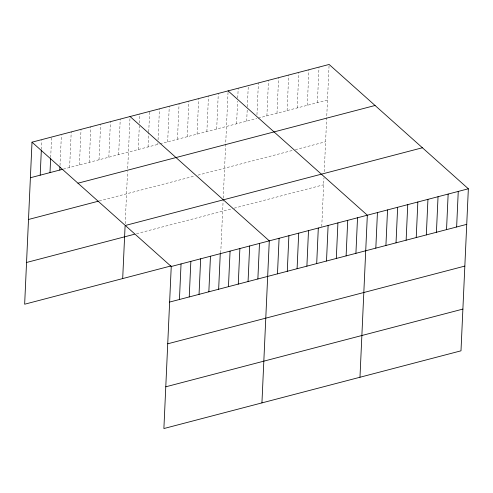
<?xml version="1.0" encoding="UTF-8"?>
<svg xmlns="http://www.w3.org/2000/svg" width="493" height="493" viewBox="0 0 493 493"><rect width="100%" height="100%" fill="white"/><g stroke="black" fill="none" stroke-linecap="round" stroke-linejoin="round"><path stroke-width="0.37" stroke-dasharray="2.46 1.85" d="M41.369 149.447L41.776 140.363M50.687 157.477L51.58 137.8M60.01 165.506L61.385 135.236M69.612 167.478L71.226 131.914M79.416 164.915L81.031 129.351M89.221 162.351L90.835 126.787M99.025 159.787L100.64 124.224M108.83 157.224L110.444 121.66M118.634 154.654L120.249 119.09M125.185 223.779L127.558 171.472M127.693 168.489L130.053 116.527M138.243 149.527L139.309 126.072M139.445 123.047L139.858 113.963M148.048 146.963L148.701 132.586M148.732 131.828L149.662 111.4M157.852 144.4L157.92 142.884M158.056 139.858L159.467 108.836M167.657 141.836L169.272 106.272M177.462 139.272L179.076 103.709M187.266 136.703L188.881 101.139M197.071 134.139L198.685 98.575M206.875 131.576L208.49 96.012M216.68 129.012L218.294 93.448M220.741 252.921L223.119 200.435M223.224 198.131L228.099 90.885M236.585 123.805L237.614 101.102M237.749 98.076L238.199 88.241M246.685 121.161L247.203 109.81M247.338 106.784L248.299 85.597M256.958 114.74L258.4 82.953M266.886 115.88L268.5 80.316M276.992 113.236L278.607 77.672M287.092 110.592L288.707 75.028M297.193 107.949L298.807 72.385M307.293 105.311L308.908 69.747M317.393 102.667L319.008 67.103M321.756 226.503L323.963 177.856M324.24 171.712L329.114 64.46M63.307 169.13L159.251 144.03M159.954 143.851L256.785 118.517M258.227 118.141L327.5 100.024M99.229 200.971L194.47 176.063M197.976 175.144L292.411 150.445M295.295 149.687L325.602 141.762M136.493 233.719L232.733 208.545M234.181 208.169L323.648 184.764"/><path stroke-width="0.74" d="M32.008 142.175L171.244 266.497L163.886 428.54L460.992 350.825L468.35 188.782L329.114 64.46L32.008 142.175L24.65 304.218L171.016 265.93M40.198 175.175L41.332 150.205M50.003 172.612L50.656 158.235M59.807 170.042L59.943 167.016M122.695 278.57L125.08 226.084M179.434 299.498L181.048 263.934M189.238 296.934L190.853 261.37M199.043 294.37L200.657 258.807M208.847 291.807L210.462 256.243M218.652 289.237L220.266 253.673M228.456 286.673L230.071 251.11M238.261 284.11L239.875 248.546M248.065 281.546L249.68 245.982M257.87 278.983L259.484 243.419M261.931 402.892L269.289 240.855L130.053 116.527M277.479 273.849L279.093 238.285M287.283 271.286L288.898 235.722M297.088 268.722L298.703 233.158M306.892 266.158L308.507 230.595M316.697 263.595L318.312 228.031M326.502 261.031L328.116 225.467M336.306 258.468L337.921 222.904M346.111 255.898L347.725 220.334M355.915 253.334L357.53 217.77M359.976 377.25L367.334 215.207L228.099 90.885M375.82 248.127L377.435 212.563M385.92 245.489L387.535 209.926M396.027 242.846L397.641 207.282M406.127 240.202L407.742 204.638M416.228 237.558L417.842 201.994M426.328 234.914L427.942 199.351M436.428 232.277L438.043 196.713M446.535 229.633L448.149 194.069M456.635 226.99L458.25 191.426M30.393 177.739L62.605 169.309M77.956 183.199L375.062 105.49M28.495 219.477L98.532 201.156M125.296 225.474L422.402 147.758M26.548 262.479L134.392 234.267M171.244 266.497L468.35 188.782M169.629 302.061L466.735 224.346M167.737 343.8L464.837 266.084M165.784 386.802L462.89 309.086"/></g></svg>
